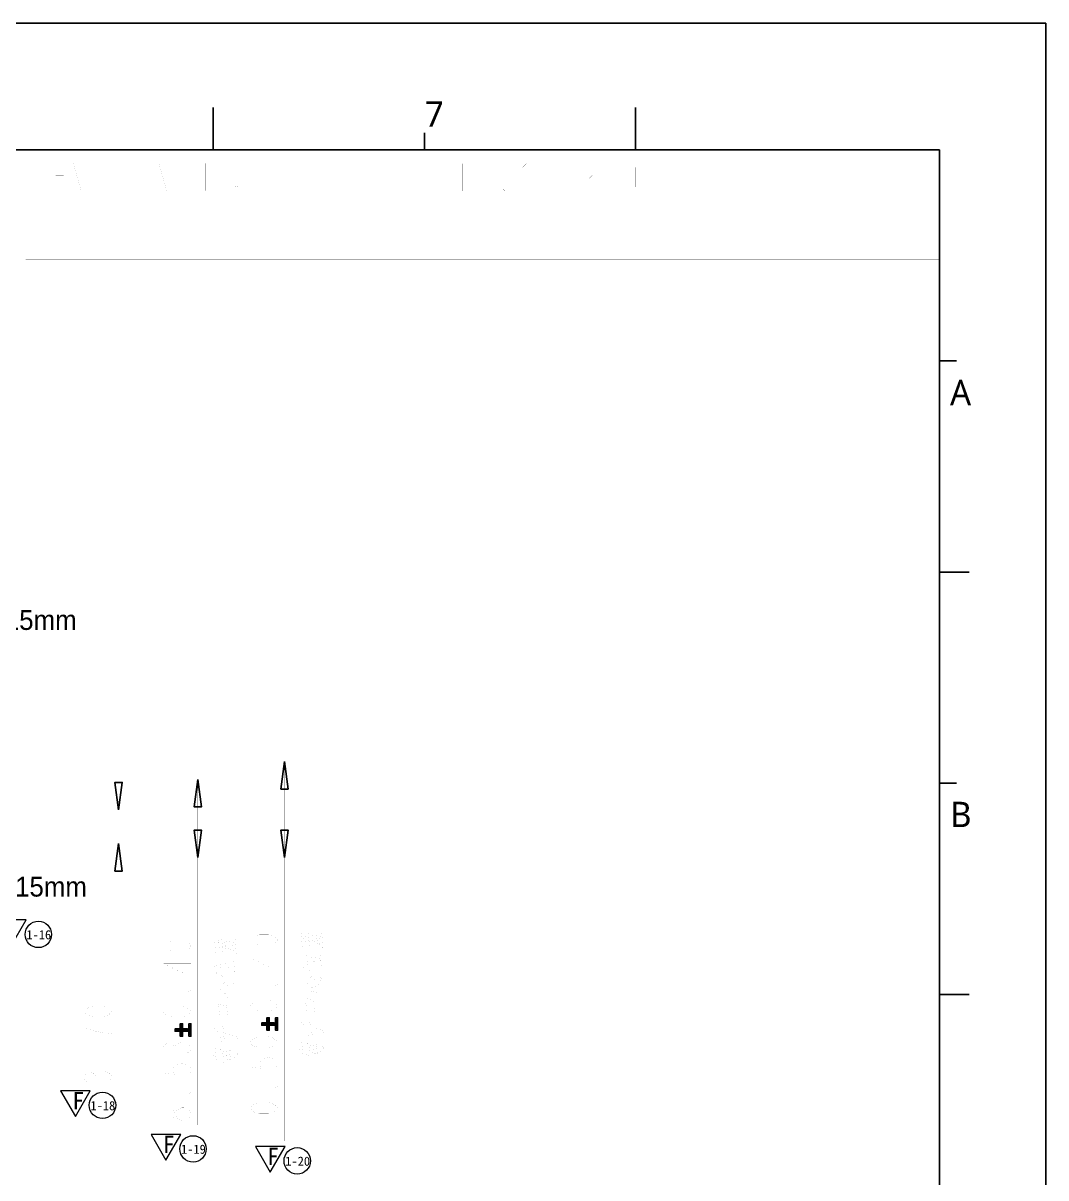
# Model space of a CAD drawing. Header units: millimetres. Extents: x 0 to 379, y 0 to 268.
# Drawn here: x 267 to 378.9, y 141.6 to 268 of the extents above; entities that cross this region are included whole.
import ezdxf

# ---------------------------------------------------------------- set-up
doc = ezdxf.new("R2010")
doc.units = ezdxf.units.MM
doc.header["$LTSCALE"] = 7.7
doc.layers.get('0').update_dxf_attribs({"linetype": 'CONTINUOUS'})
doc.layers.add('DIM', color=100, linetype='CONTINUOUS', lineweight=15)
doc.layers.add('備註', color=1, linetype='CONTINUOUS', lineweight=20)
for name, color, linetype in [('susa-b', 2, 'CONTINUOUS'), ('susb-b', 3, 'CONTINUOUS'), ('鵬鼎', 5, 'CONTINUOUS')]:
    doc.layers.add(name, color=color, linetype=linetype)
doc.styles.get("Standard").update_dxf_attribs({"font": 'simplex.shx'})

msp = doc.modelspace()

# ---------------------------------------------------------------- linework, layer by layer
for p, q in [((378.936, 267.966), (0, 267.966)), ((378.936, 0), (378.936, 267.966)), ((287.827, 254.1), (287.827, 258.72)), ((334.027, 254.1), (334.027, 258.72)), ((310.927, 254.1), (310.927, 255.948)), ((367.291, 254.1), (10.627, 254.1)), ((367.291, 7.392), (367.291, 254.1)), ((367.291, 231), (369.139, 231)), ((367.291, 207.9), (370.525, 207.9)), ((367.291, 184.8), (369.139, 184.8)), ((367.291, 161.7), (370.525, 161.7))]:
    msp.add_line(p, q)
at = {"const_width": 0.003}
for points in [[(267.291, 254.1), (367.291, 254.1)], [(267.291, 254.1), (267.291, 236.1)], [(267.291, 254.1), (267.291, 236.1)], [(275.291, 254.1), (275.291, 236.1)], [(275.291, 254.1), (275.291, 236.1)], [(292.291, 254.1), (292.291, 236.1)], [(292.291, 254.1), (292.291, 236.1)], [(367.291, 254.1), (367.291, 236.1)], [(268.455, 249.612), (268.455, 252.612), (269.526, 252.612), (269.955, 252.184), (269.955, 251.327), (269.526, 250.898), (268.455, 250.898)], [(270.598, 249.612), (270.598, 252.612), (271.883, 252.612)], [(272.526, 252.612), (273.383, 249.612)], [(273.383, 249.612), (274.241, 252.612)], [(276.802, 249.628), (276.802, 252.628), (278.087, 252.628)], [(280.016, 249.628), (279.159, 249.628), (278.73, 250.057), (278.73, 252.2), (279.159, 252.628), (280.016, 252.628)], [(281.016, 249.628), (281.873, 252.628)], [(281.873, 252.628), (282.73, 249.628)], [(285.516, 249.628), (285.516, 252.628)], [(285.516, 252.628), (287.016, 249.628)], [(287.016, 249.628), (287.016, 252.628)], [(317.601, 249.602), (317.601, 252.602), (318.887, 252.602)], [(319.53, 249.816), (319.744, 249.602), (320.601, 249.602), (321.03, 250.03), (321.03, 250.459), (319.53, 251.745), (319.53, 252.173), (319.958, 252.602), (320.815, 252.602), (321.03, 252.387)], [(322.958, 249.602), (322.101, 249.602), (321.673, 250.03), (321.673, 252.173), (322.101, 252.602), (322.958, 252.602)], [(323.958, 249.602), (323.958, 252.602), (325.03, 252.602), (325.458, 252.173), (325.458, 251.316), (325.03, 250.887), (323.958, 250.887)], [(326.673, 249.602), (326.673, 252.602)], [(327.815, 249.602), (327.815, 252.602), (328.887, 252.602), (329.315, 252.173), (329.315, 251.316), (328.887, 250.887), (327.815, 250.887)], [(329.958, 252.602), (331.673, 252.602)], [(330.815, 249.602), (330.815, 252.602)], [(332.887, 249.602), (332.887, 252.602)], [(336.173, 249.602), (336.173, 252.602)], [(336.173, 252.602), (337.673, 249.602)], [(337.673, 249.602), (337.673, 252.602)], [(269.098, 250.898), (269.955, 249.612)], [(271.455, 251.327), (270.598, 251.327)], [(277.659, 251.343), (276.802, 251.343)], [(281.302, 250.486), (282.445, 250.486)], [(318.458, 251.316), (317.601, 251.316)], [(324.601, 250.887), (325.458, 249.602)], [(270.598, 249.612), (271.883, 249.612)], [(276.802, 249.628), (278.087, 249.628)], [(317.601, 249.602), (318.887, 249.602)], [(267.291, 248.1), (367.291, 248.1)], [(267.291, 248.1), (367.291, 248.1)], [(267.291, 242.1), (367.291, 242.1)], [(267.291, 242.1), (367.291, 242.1)], [(267.291, 236.1), (367.291, 236.1)], [(267.291, 236.1), (367.291, 236.1)], [(241.558, 187.168), (297.625, 187.168)], [(295.625, 187.168), (295.625, 181.918)], [(277.465, 186.895), (277.465, 180.045)], [(277.465, 181.895), (277.465, 186.895)], [(242.679, 185.202), (288.141, 185.202)], [(286.141, 185.202), (286.141, 180.935)], [(242.379, 181.895), (279.465, 181.895)], [(286.141, 180.935), (286.141, 147.409)], [(286.141, 176.669), (286.141, 180.935)], [(295.625, 181.918), (295.625, 145.666)], [(295.625, 176.669), (295.625, 181.918)], [(277.465, 151.414), (277.465, 180.045)], [(242.179, 178.195), (279.465, 178.195)], [(277.465, 178.195), (277.465, 151.414)], [(234.179, 176.669), (288.141, 176.669)], [(234.179, 176.669), (297.625, 176.669)], [(297.9, 168.279), (297.367, 168.393)], [(297.464, 168.336), (297.561, 166.907)], [(297.996, 166.907), (297.9, 168.393)], [(298.383, 166.793), (298.238, 168.507)], [(299.738, 168.05), (298.48, 168.164)], [(298.577, 168.107), (298.674, 167.136)], [(299.835, 166.622), (299.69, 168.679)], [(288.415, 167.622), (287.883, 167.736)], [(287.979, 167.679), (288.076, 166.25)], [(288.076, 167.222), (288.415, 167.165)], [(288.512, 166.25), (288.415, 167.736)], [(288.608, 166.993), (289.189, 166.936)], [(288.899, 166.136), (288.753, 167.85)], [(290.253, 167.393), (288.995, 167.508)], [(289.092, 167.45), (289.189, 166.479)], [(289.479, 166.479), (289.431, 167.222)], [(289.673, 167.222), (289.77, 166.479)], [(290.012, 166.479), (289.963, 167.222)], [(290.35, 165.965), (290.205, 168.022)], [(297.367, 166.907), (298.141, 166.907)], [(297.561, 167.879), (297.9, 167.822)], [(297.561, 167.422), (297.9, 167.422)], [(298.093, 167.65), (298.674, 167.593)], [(298.577, 167.136), (299.835, 167.136)], [(298.964, 167.136), (298.916, 167.879)], [(299.158, 167.879), (299.254, 167.136)], [(299.496, 167.136), (299.448, 167.879)], [(287.883, 166.25), (288.657, 166.25)], [(288.076, 166.765), (288.415, 166.765)], [(289.092, 166.479), (290.35, 166.479)], [(290.157, 164.136), (290.06, 165.622)], [(291.875, 165.7), (294.125, 164.65)], [(294.875, 165.7), (291.875, 165.7)], [(294.125, 164.65), (294.125, 166)], [(297.319, 165.364), (297.851, 165.593)], [(298.19, 164.907), (298.045, 166.107)], [(298.335, 165.822), (299.593, 165.593)], [(299.641, 164.793), (299.545, 166.279)], [(282.391, 165.043), (284.641, 163.993)], [(285.391, 165.043), (282.391, 165.043)], [(284.641, 163.993), (284.641, 165.343)], [(287.786, 164.25), (289.189, 163.508)], [(287.834, 164.708), (288.366, 164.936)], [(288.705, 164.25), (288.56, 165.45)], [(288.85, 165.165), (290.108, 164.936)], [(288.947, 164.479), (289.673, 164.708)], [(297.27, 164.907), (298.674, 164.164)], [(297.851, 164.622), (299.98, 164.622)], [(298.432, 165.136), (299.158, 165.364)], [(288.366, 163.965), (290.495, 163.965)], [(288.512, 162.593), (289.189, 163.108)], [(297.996, 163.25), (298.674, 163.764)], [(298.287, 162.393), (299.012, 162.564), (299.545, 163.022), (299.69, 163.536)], [(299.69, 163.536), (298.867, 163.364)], [(285.141, 162.043), (285.391, 162.193)], [(285.391, 162.193), (285.391, 162.043), (285.141, 162.043)], [(288.028, 161.965), (288.753, 162.25)], [(288.802, 161.736), (289.528, 161.908), (290.06, 162.365), (290.205, 162.879)], [(290.205, 162.879), (289.383, 162.708)], [(294.625, 162.7), (294.875, 162.85)], [(294.875, 162.85), (294.875, 162.7), (294.625, 162.7)], [(297.512, 162.622), (298.238, 162.907)], [(298.238, 162.05), (299.206, 161.936)], [(288.366, 160.593), (289.286, 160.479)], [(288.608, 159.05), (288.415, 160.536)], [(288.753, 161.393), (289.721, 161.279)], [(289.286, 160.536), (289.431, 159.05)], [(297.851, 161.25), (298.77, 161.136)], [(298.093, 159.707), (297.9, 161.193)], [(298.77, 161.193), (298.916, 159.707)], [(287.737, 159.793), (290.447, 159.793)], [(297.222, 160.45), (299.932, 160.45)], [(297.754, 159.707), (299.109, 159.707)], [(273.715, 158.014), (273.715, 156.814)], [(276.715, 157.414), (275.465, 157.564), (274.715, 157.714), (273.715, 158.014)], [(288.366, 157.45), (287.883, 158.136)], [(288.27, 159.05), (289.624, 159.05)], [(288.995, 157.45), (288.85, 158.365)], [(297.851, 158.107), (297.367, 158.793)], [(297.512, 158.107), (298.432, 158.107), (299.158, 157.993), (299.932, 157.707)], [(298.48, 158.107), (298.335, 159.022)], [(298.432, 158.507), (300.029, 158.507)], [(287.786, 156.879), (290.495, 156.879)], [(288.028, 157.45), (288.947, 157.45), (289.673, 157.336), (290.447, 157.05)], [(288.608, 157.222), (288.753, 156.422)], [(289.383, 156.365), (288.899, 157.222)], [(288.947, 157.85), (290.544, 157.85)], [(290.012, 156.479), (290.495, 156.879)], [(297.27, 157.536), (299.98, 157.536)], [(298.093, 157.879), (298.238, 157.079)], [(298.867, 157.022), (298.383, 157.879)], [(299.496, 157.136), (299.98, 157.536)], [(282.641, 155.359), (282.391, 155.659), (282.391, 155.959), (282.641, 156.259), (282.891, 156.409), (283.141, 156.409), (283.391, 156.259), (283.641, 155.959), (283.891, 156.259)], [(283.641, 155.659), (283.641, 155.959)], [(283.891, 156.259), (284.391, 156.559), (284.641, 156.559)], [(284.641, 156.559), (285.141, 156.259), (285.391, 155.959), (285.391, 155.659), (285.141, 155.359), (284.891, 155.209)], [(288.173, 154.25), (288.028, 155.908)], [(288.366, 155.393), (288.85, 155.85)], [(289.286, 155.45), (288.802, 155.508)], [(288.85, 155.508), (288.947, 154.536)], [(289.334, 154.65), (289.286, 155.508)], [(289.528, 155.622), (290.06, 155.45)], [(289.576, 155.565), (289.721, 154.593)], [(290.012, 155.45), (290.495, 155.165)], [(297.174, 155.593), (297.464, 155.764)], [(297.658, 154.907), (297.512, 156.564)], [(297.609, 155.822), (298.238, 155.822)], [(297.609, 155.479), (298.238, 155.479)], [(297.851, 156.05), (298.335, 156.507)], [(298.77, 156.107), (298.287, 156.164)], [(298.335, 156.164), (298.432, 155.193)], [(298.819, 155.307), (298.77, 156.164)], [(299.012, 156.279), (299.545, 156.107)], [(299.061, 156.222), (299.206, 155.25)], [(299.496, 156.107), (299.98, 155.822)], [(299.98, 155.822), (299.593, 155.479)], [(276.465, 154.864), (276.715, 155.014)], [(276.715, 155.014), (276.715, 154.864), (276.465, 154.864)], [(283.641, 152.959), (283.391, 153.259), (283.391, 153.559), (283.641, 153.859), (283.891, 154.009), (284.391, 154.159), (284.891, 154.009), (285.141, 153.859), (285.391, 153.559), (285.391, 153.259), (285.141, 152.959), (284.891, 152.809)], [(287.689, 154.936), (287.979, 155.108)], [(288.124, 155.165), (288.753, 155.165)], [(288.124, 154.822), (288.753, 154.822)], [(288.366, 154.593), (289.092, 154.136)], [(289.189, 154.65), (289.77, 154.536)], [(290.495, 155.165), (290.108, 154.822)], [(291.875, 154.666), (291.875, 153.766), (293.125, 153.616)], [(293.125, 153.616), (292.875, 153.916), (292.875, 154.216), (293.125, 154.516), (293.375, 154.666), (293.875, 154.816), (294.375, 154.666), (294.625, 154.516), (294.875, 154.216), (294.875, 153.916), (294.625, 153.616), (294.375, 153.466)], [(297.851, 155.25), (298.577, 154.793)], [(298.674, 155.307), (299.254, 155.193)], [(273.965, 152.164), (273.715, 152.464), (273.715, 152.764), (273.965, 153.064), (274.215, 153.214), (274.465, 153.214), (274.715, 153.064), (274.965, 152.764), (275.215, 153.064), (275.715, 153.364)], [(275.715, 153.364), (275.965, 153.364)], [(275.965, 153.364), (276.465, 153.064), (276.715, 152.764), (276.715, 152.464), (276.465, 152.164), (276.215, 152.014)], [(282.391, 154.009), (282.391, 153.109), (283.641, 152.959)], [(274.965, 152.464), (274.965, 152.764)], [(294.625, 151.516), (294.875, 151.666)], [(294.875, 151.666), (294.875, 151.516), (294.625, 151.516)], [(285.141, 150.859), (285.391, 151.009)], [(285.391, 151.009), (285.391, 150.859), (285.141, 150.859)], [(283.641, 148.459), (283.391, 148.159), (283.141, 148.009), (282.891, 148.009), (282.641, 148.159), (282.391, 148.459), (282.391, 148.759), (282.641, 149.059), (282.891, 149.209), (283.141, 149.209), (283.391, 149.059), (283.641, 148.759)], [(283.891, 149.059), (284.391, 149.359), (284.641, 149.359)], [(284.641, 149.359), (285.141, 149.059), (285.391, 148.759), (285.391, 148.459)], [(284.391, 147.859), (283.891, 148.159), (283.641, 148.459), (283.641, 148.759), (283.891, 149.059)], [(285.141, 148.159), (284.641, 147.859), (284.391, 147.859)], [(285.391, 148.459), (285.141, 148.159)], [(291.875, 146.866), (294.875, 146.866)]]:
    msp.add_lwpolyline(points, dxfattribs=at)
for points in [[(287.659, 250.057), (287.659, 252.2), (288.087, 252.628), (288.73, 252.628), (289.159, 252.2), (289.159, 250.057), (288.73, 249.628), (288.087, 249.628)], [(315.101, 249.602), (315.101, 252.602), (316.173, 252.602), (316.601, 252.173), (316.601, 250.03), (316.173, 249.602)], [(334.03, 250.03), (334.03, 252.173), (334.458, 252.602), (335.101, 252.602), (335.53, 252.173), (335.53, 250.03), (335.101, 249.602), (334.458, 249.602)], [(290.445, 250.128), (290.516, 249.985), (290.516, 249.914), (290.445, 249.771), (290.302, 249.771), (290.23, 249.914), (290.23, 249.985), (290.302, 250.128)], [(294.875, 167.65), (294.625, 167.35), (294.375, 167.2), (293.875, 167.05), (292.875, 167.05), (292.375, 167.2), (292.125, 167.35), (291.875, 167.65), (292.125, 167.95), (292.375, 168.1), (292.875, 168.25), (293.875, 168.25), (294.375, 168.1), (294.625, 167.95)], [(285.391, 166.993), (285.141, 166.693), (284.891, 166.543), (284.391, 166.393), (283.391, 166.393), (282.891, 166.543), (282.641, 166.693), (282.391, 166.993), (282.641, 167.293), (282.891, 167.443), (283.391, 167.593), (284.391, 167.593), (284.891, 167.443), (285.141, 167.293)], [(294.875, 160.45), (294.625, 160.15), (294.375, 160), (293.875, 159.85), (292.875, 159.85), (292.375, 160), (292.125, 160.15), (291.875, 160.45), (292.125, 160.75), (292.375, 160.9), (292.875, 161.05), (293.875, 161.05), (294.375, 160.9), (294.625, 160.75)], [(276.715, 159.814), (276.465, 159.514), (276.215, 159.364), (275.715, 159.214), (274.715, 159.214), (274.215, 159.364), (273.965, 159.514), (273.715, 159.814), (273.965, 160.114), (274.215, 160.264), (274.715, 160.414), (275.715, 160.414), (276.215, 160.264), (276.465, 160.114)], [(285.391, 159.793), (285.141, 159.493), (284.891, 159.343), (284.391, 159.193), (283.391, 159.193), (282.891, 159.343), (282.641, 159.493), (282.391, 159.793), (282.641, 160.093), (282.891, 160.243), (283.391, 160.393), (284.391, 160.393), (284.891, 160.243), (285.141, 160.093)], [(294.875, 156.466), (294.625, 156.166), (294.375, 156.016), (293.875, 155.866), (292.875, 155.866), (292.375, 156.016), (292.125, 156.166), (291.875, 156.466), (292.125, 156.766), (292.375, 156.916), (292.875, 157.066), (293.875, 157.066), (294.375, 156.916), (294.625, 156.766)], [(294.875, 149.266), (294.625, 148.966), (294.375, 148.816), (293.875, 148.666), (292.875, 148.666), (292.375, 148.816), (292.125, 148.966), (291.875, 149.266), (292.125, 149.566), (292.375, 149.716), (292.875, 149.866), (293.875, 149.866), (294.375, 149.716), (294.625, 149.566)]]:
    msp.add_lwpolyline(points, close=True, dxfattribs=at)
for points in [[(295.625, 187.168), (296.025, 184.168), (295.225, 184.168), (295.625, 187.168)], [(277.465, 181.895), (277.065, 184.895), (277.865, 184.895), (277.465, 181.895)], [(286.141, 185.202), (286.541, 182.202), (285.741, 182.202), (286.141, 185.202)], [(286.141, 176.669), (285.741, 179.669), (286.541, 179.669), (286.141, 176.669)], [(295.625, 176.669), (295.225, 179.669), (296.025, 179.669), (295.625, 176.669)], [(277.465, 178.195), (277.865, 175.195), (277.065, 175.195), (277.465, 178.195)], [(284.471, 157.913), (284.226, 158.48), (284.471, 158.48), (284.471, 157.913)], [(284.471, 157.913), (284.471, 157.668), (284.226, 158.48), (284.471, 157.913)], [(284.471, 157.668), (284.471, 157.116), (284.226, 158.48), (284.471, 157.668)], [(284.226, 157.913), (284.226, 158.48), (284.471, 157.116), (284.226, 157.913)], [(285.391, 157.116), (285.161, 158.48), (285.391, 158.48), (285.391, 157.116)], [(285.161, 158.48), (285.391, 157.116), (285.161, 157.116), (285.161, 158.48)], [(293.71, 158.325), (293.143, 158.57), (293.71, 158.57), (293.71, 158.325)], [(293.143, 158.57), (293.71, 158.325), (293.143, 158.325), (293.143, 158.57)], [(293.956, 158.57), (293.71, 159.137), (293.956, 159.137), (293.956, 158.57)], [(293.956, 158.57), (293.956, 158.325), (293.71, 159.137), (293.956, 158.57)], [(293.956, 158.325), (293.956, 157.773), (293.71, 159.137), (293.956, 158.325)], [(293.71, 158.57), (293.71, 159.137), (293.956, 157.773), (293.71, 158.57)], [(293.71, 158.325), (293.71, 158.57), (293.956, 157.773), (293.71, 158.325)], [(293.71, 158.325), (293.956, 157.773), (293.71, 157.773), (293.71, 158.325)], [(294.507, 158.325), (293.956, 158.57), (294.507, 158.57), (294.507, 158.325)], [(293.956, 158.57), (294.507, 158.325), (293.956, 158.325), (293.956, 158.57)], [(294.875, 157.773), (294.645, 159.137), (294.875, 159.137), (294.875, 157.773)], [(294.645, 159.137), (294.875, 157.773), (294.645, 157.773), (294.645, 159.137)], [(284.226, 157.668), (283.658, 157.913), (284.226, 157.913), (284.226, 157.668)], [(283.658, 157.913), (284.226, 157.668), (283.658, 157.668), (283.658, 157.913)], [(284.226, 157.668), (284.226, 157.913), (284.471, 157.116), (284.226, 157.668)], [(284.226, 157.668), (284.471, 157.116), (284.226, 157.116), (284.226, 157.668)], [(285.023, 157.668), (284.471, 157.913), (285.023, 157.913), (285.023, 157.668)], [(284.471, 157.913), (285.023, 157.668), (284.471, 157.668), (284.471, 157.913)]]:
    msp.add_lwpolyline(points, close=True)
at = {"layer": '備註'}
for points in [[(265.734, 167.022), (267.362, 169.842), (264.106, 169.842)], [(272.746, 148.324), (274.374, 151.143), (271.118, 151.143)], [(282.656, 143.556), (284.284, 146.375), (281.028, 146.375)], [(294.062, 142.247), (295.69, 145.066), (292.434, 145.066)]]:
    msp.add_lwpolyline(points, close=True, dxfattribs=at)
for centre in [(268.692, 168.26), (275.704, 149.562), (285.614, 144.794), (297.02, 143.485)]:
    msp.add_circle(centre, 1.448, dxfattribs=at)

# ---------------------------------------------------------------- texts
at = {"layer": 'DIM', "insert": (310.979, 259.423), "char_height": 2.772, "width": 1.68768, "attachment_point": 1}
msp.add_mtext('{\\fMicrosoft JhengHei|b0|i0|c136|p0;\\C0;7}', dxfattribs=at)
at = {"layer": 'susa-b', "insert": (243.08, 203.736), "char_height": 2.16241, "width": 33.64154, "attachment_point": 1}
msp.add_mtext('{\\f新細明體|b0|i0|c136|p2;鋼片A貼合精度0.15mm}', dxfattribs=at)
at = {"layer": 'susb-b', "insert": (244.203, 174.562), "char_height": 2.16241, "width": 33.64154, "attachment_point": 1}
msp.add_mtext('{\\f新細明體|b0|i0|c136|p2;鋼片B貼合精度0.15mm}', dxfattribs=at)
at = {"layer": '備註'}
for s, insert, char_height, width, attachment_point in [('{\\fSimSun|b0|i0|c136|p0;1-16}', (268.737, 168.218), 1, 1.97563, 5), ('{\\fSimSun|b0|i0|c136|p0;F}', (272.409, 151.006), 1.89235, 0.9712, 1), ('{\\fSimSun|b0|i0|c136|p0;1-18}', (275.749, 149.52), 1, 1.97563, 5), ('{\\fSimSun|b0|i0|c136|p0;F}', (282.319, 146.238), 1.89235, 0.9712, 1), ('{\\fSimSun|b0|i0|c136|p0;1-19}', (285.659, 144.752), 1, 1.97563, 5), ('{\\fSimSun|b0|i0|c136|p0;F}', (293.725, 144.929), 1.89235, 0.9712, 1), ('{\\fSimSun|b0|i0|c136|p0;1-20}', (297.065, 143.443), 1, 1.97563, 5)]:
    msp.add_mtext(s, dxfattribs=dict(at, insert=insert, char_height=char_height, width=width, attachment_point=attachment_point))
at = {"layer": '鵬鼎', "char_height": 2.772, "width": 5.22867, "attachment_point": 1}
for s, insert in [('{\\fMicrosoft JhengHei|b0|i0|c136|p0;\\C0;A}', (368.447, 228.929)), ('{\\fMicrosoft JhengHei|b0|i0|c136|p0;\\C0;B}', (368.447, 182.774))]:
    msp.add_mtext(s, dxfattribs=dict(at, insert=insert))

doc.saveas('drawing.dxf')
